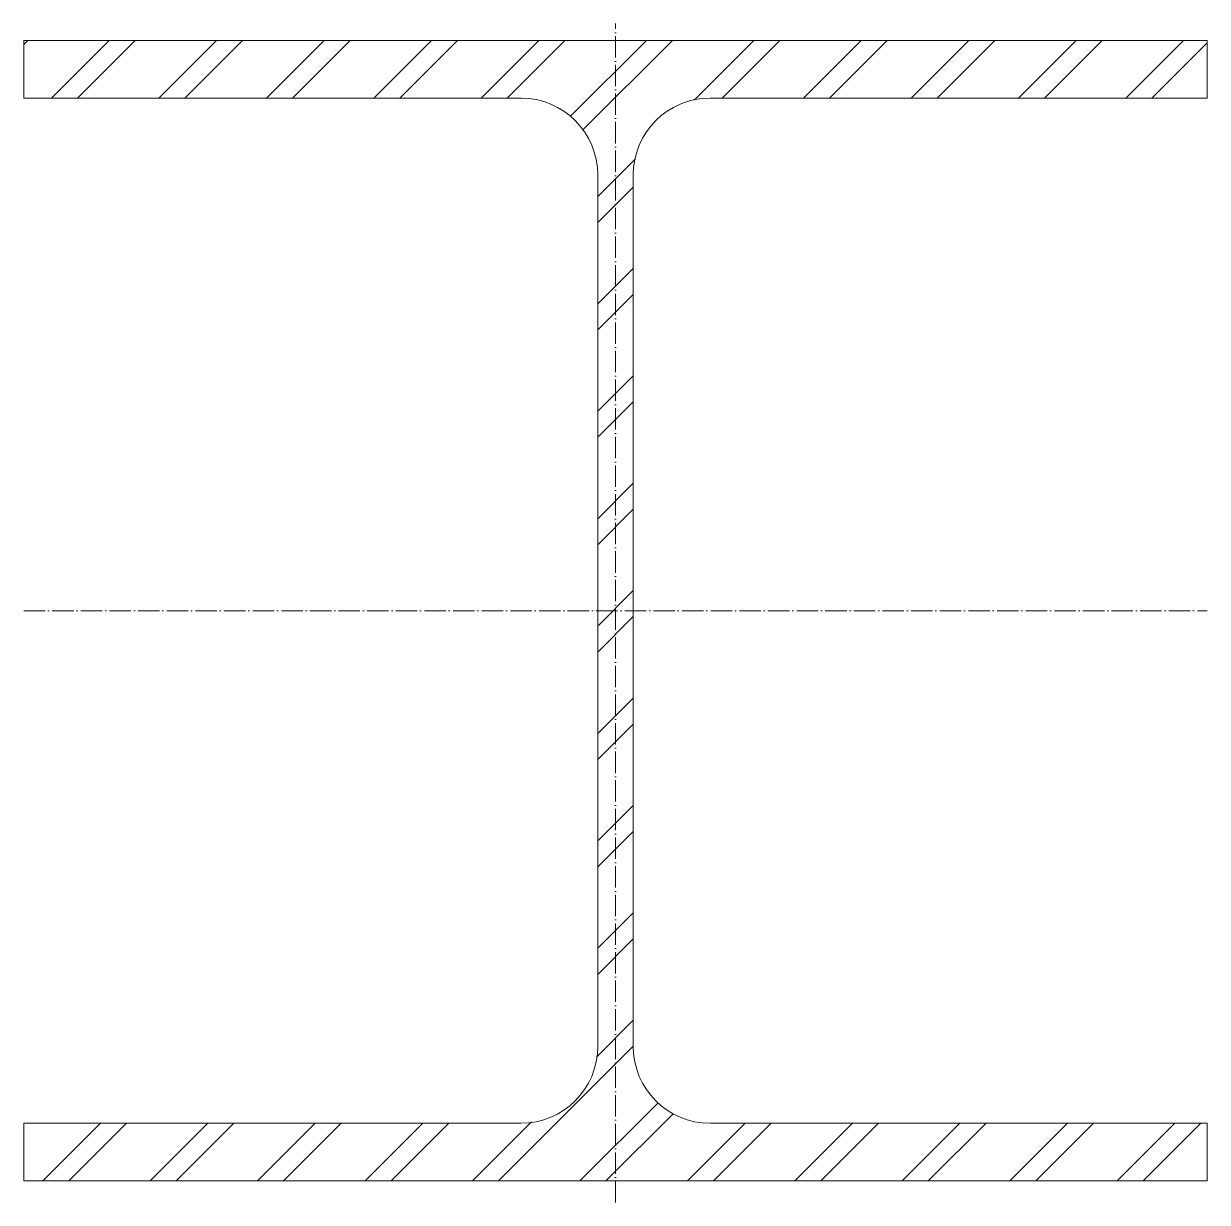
# Model space of a CAD drawing. Header units: metres. Extents: x -139 to 139, y -139 to 137.
import ezdxf

# ---------------------------------------------------------------- set-up
doc = ezdxf.new("R2010")
doc.units = ezdxf.units.M
doc.linetypes.add('MV_hartlijn_staal', pattern=[6.6, 5, -0.8, 0, -0.8])
doc.layers.add('A-DETL-GENF', color=92, linetype='Continuous', lineweight=18)

# ---------------------------------------------------------------- blocks, each defined once
blk = doc.blocks.new('28 Staalprofielen DIN_DIE_DILl 2d - DIE28-4447748-00_0 Basismaterialen')
at = {"layer": 'A-DETL-GENF', "lineweight": 13}
h = blk.add_hatch(dxfattribs=at)
h.set_pattern_fill('FP_528', color=256, style=0, pattern_type=2)
h.set_pattern_definition([(225, (66.631, 3581.344), (12.57236, -12.57236), []), (225, (66.631, 3562.294), (12.57236, -12.57236), [])])
h.paths.add_polyline_path([(138.5, 133.5), (-138.5, 133.5), (-138.5, 120), (-22.15, 120), (-17.49, 119.39), (-13.15, 117.59), (-9.42, 114.73), (-6.56, 111), (-4.76, 106.66), (-4.15, 102), (-4.15, -102), (-4.76, -106.66), (-6.56, -111), (-9.42, -114.73), (-13.15, -117.59), (-17.49, -119.39), (-22.15, -120), (-138.5, -120), (-138.5, -133.5), (138.5, -133.5), (138.5, -120), (22.15, -120), (17.49, -119.39), (13.15, -117.59), (9.42, -114.73), (6.56, -111), (4.76, -106.66), (4.15, -102), (4.15, 102), (4.76, 106.66), (6.56, 111), (9.42, 114.73), (13.15, 117.59), (17.49, 119.39), (22.15, 120), (138.5, 120)])
at = {"layer": 'A-DETL-GENF', "linetype": 'MV_hartlijn_staal', "lineweight": 13}
for p, q in [((0, -138.5), (0, 137.42)), ((-138.5, 0), (138.5, 0))]:
    blk.add_line(p, q, dxfattribs=at)
at = {"layer": 'A-DETL-GENF'}
for p, q in [((138.5, 133.5), (-138.5, 133.5)), ((-138.5, 133.5), (-138.5, 120)), ((138.5, 133.5), (-138.5, 133.5)), ((-138.5, 133.5), (-138.5, 120)), ((138.5, 120), (138.5, 133.5)), ((138.5, 133.5), (138.5, 120)), ((-138.5, 120), (-22.15, 120)), ((-138.5, 120), (-22.15, 120)), ((22.15, 120), (138.5, 120)), ((138.5, 120), (22.15, 120)), ((-4.15, 102), (-4.15, -102)), ((-4.15, -102), (-4.15, 102)), ((4.15, -102), (4.15, 102)), ((4.15, -102), (4.15, 102)), ((-22.15, -120), (-138.5, -120)), ((-138.5, -120), (-138.5, -133.5)), ((-138.5, -133.5), (-138.5, -120)), ((-138.5, -120), (-22.15, -120)), ((138.5, -120), (22.15, -120)), ((138.5, -120), (22.15, -120)), ((138.5, -133.5), (138.5, -120)), ((138.5, -133.5), (138.5, -120)), ((-138.5, -133.5), (138.5, -133.5)), ((138.5, -133.5), (-138.5, -133.5))]:
    blk.add_line(p, q, dxfattribs=at)
for centre, start, end in [((-22.15, 102), 360, 90), ((-22.15, 102), 360, 90), ((22.15, 102), 90, 180), ((22.15, 102), 90, 180), ((-22.15, -102), 270, 360), ((-22.15, -102), 270, 0), ((22.15, -102), 180, 270), ((22.15, -102), 180, 270)]:
    blk.add_arc(centre, 18, start, end, dxfattribs=at)

msp = doc.modelspace()

# ---------------------------------------------------------------- block references
msp.add_blockref('28 Staalprofielen DIN_DIE_DILl 2d - DIE28-4447748-00_0 Basismaterialen', (0, 0))

doc.saveas('drawing.dxf')
